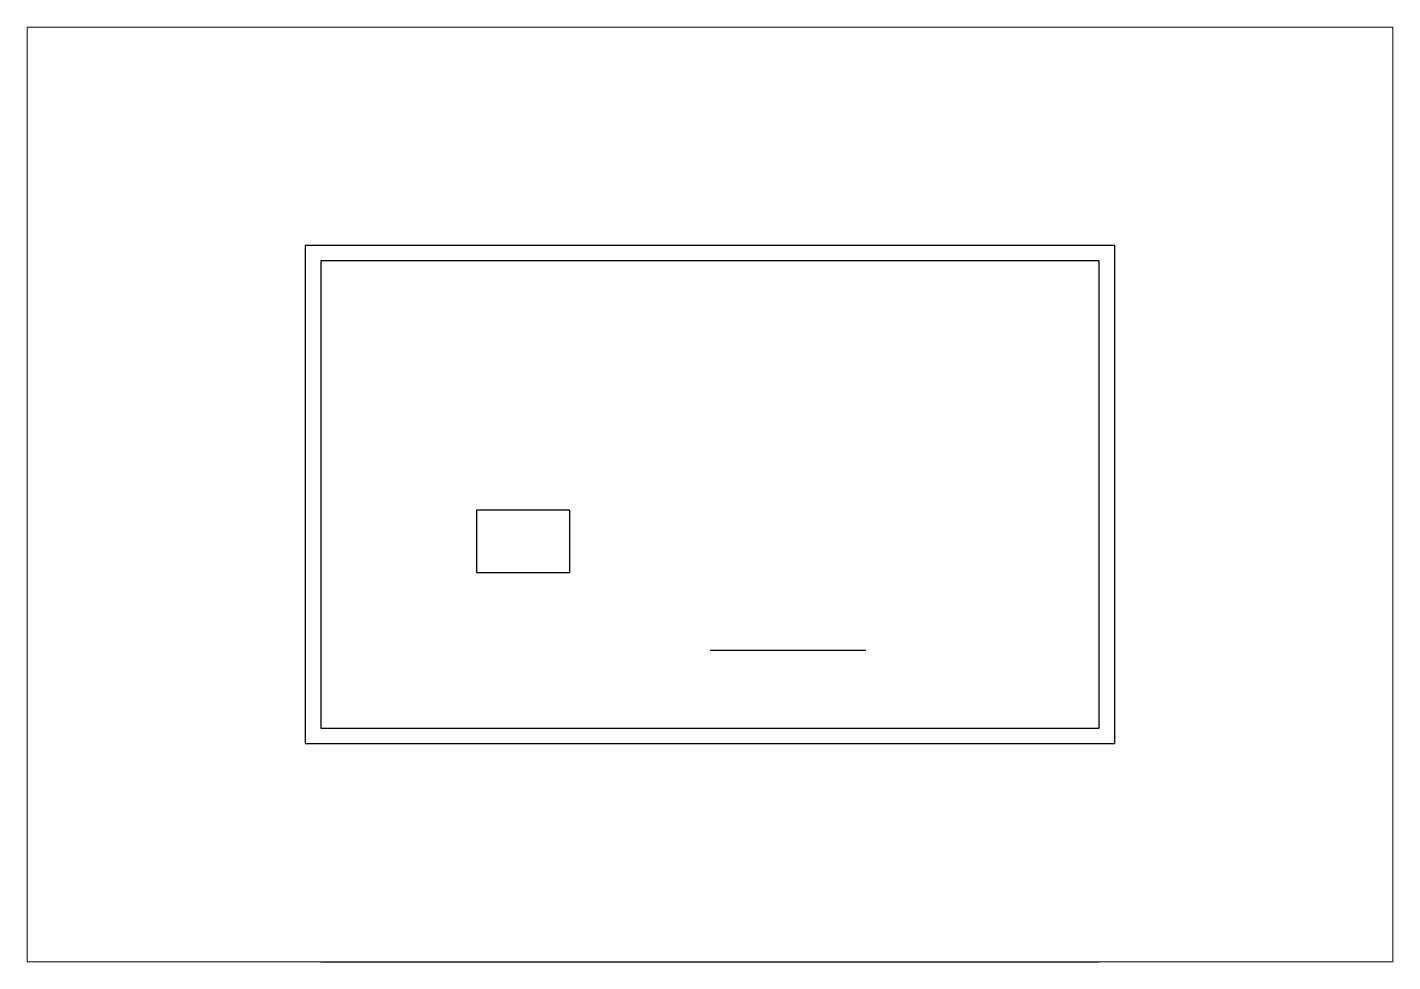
# Paper-space layout 'FA-101' of a CAD drawing. Header units: metres. Extents: x 10 to 390, y 20 to 280.
# The model-space entities are those that its viewports show. They can reach past a viewport. Long polylines and large blocks are cut down to what shows.
import ezdxf

# ---------------------------------------------------------------- set-up
doc = ezdxf.new("R2010")
doc.units = ezdxf.units.M
for name, color, linetype in [('A-EQPM', 7, 'Continuous'), ('A-FURN', 7, 'Continuous'), ('A-WALL', 7, 'Continuous')]:
    doc.layers.add(name, color=color, linetype=linetype)

msp = doc.modelspace()

# ---------------------------------------------------------------- linework, layer by layer
msp.add_line((0, -3), (10, -3))
at = {"layer": 'A-EQPM'}
msp.add_line((5, 1), (7, 1), dxfattribs=at)
at = {"layer": 'A-FURN'}
msp.add_lwpolyline([(2, 2), (3.2, 2), (3.2, 2.8), (2, 2.8)], close=True, dxfattribs=at)
at = {"layer": 'A-WALL'}
for p, q in [((10, 6), (0, 6)), ((0, 6), (0, 0)), ((10, 0), (10, 6)), ((0, 0), (10, 0))]:
    msp.add_line(p, q, dxfattribs=at)
msp.add_lwpolyline([(-0.2, -0.2), (10.2, -0.2), (10.2, 6.2), (-0.2, 6.2)], close=True, dxfattribs=at)

psp = doc.layouts.new('FA-101')

# ---------------------------------------------------------------- viewports
at = {"layer": 'VIEWPORTS'}
psp.add_viewport(center=(200, 150), size=(380, 260), view_center_point=(5, 3), view_height=12, dxfattribs=at)

doc.saveas('drawing.dxf')
